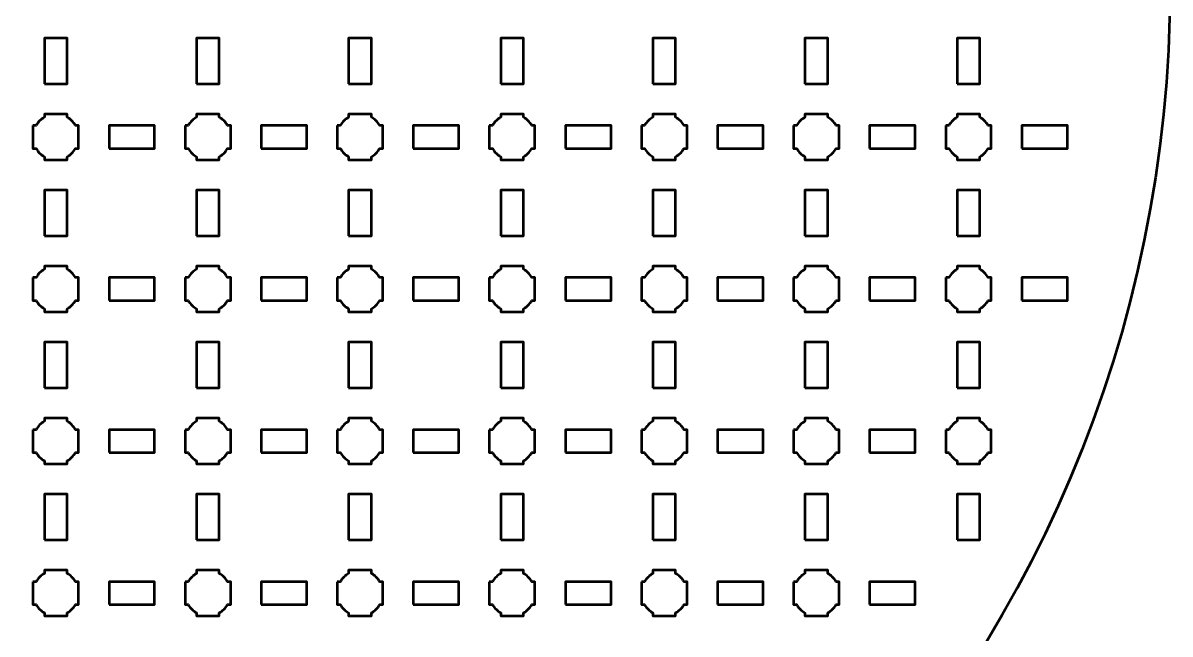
# Model space of a CAD drawing. Header units: centimetres. Extents: x -27.1 to 6.1, y -31.5 to 1.8.
# Drawn here: x -8.93 to 6.15, y -23.39 to -15.35 of the extents above; entities that cross this region are included whole.
import ezdxf

# ---------------------------------------------------------------- set-up
doc = ezdxf.new("R2010")
doc.units = ezdxf.units.CM
doc.header["$MEASUREMENT"] = 0
doc.layers.add('Layer 1', color=7, linetype='Continuous')

msp = doc.modelspace()

# ---------------------------------------------------------------- linework, layer by layer
at = {"layer": 'Layer 1', "lineweight": 53}
for points in [[(-8.65, -16.15), (-8.35, -16.15), (-8.35, -15.55), (-8.65, -15.55), (-8.65, -16.15)], [(-6.65, -16.15), (-6.35, -16.15), (-6.35, -15.55), (-6.65, -15.55), (-6.65, -16.15)], [(-4.65, -16.15), (-4.35, -16.15), (-4.35, -15.55), (-4.65, -15.55), (-4.65, -16.15)], [(-2.65, -16.15), (-2.35, -16.15), (-2.35, -15.55), (-2.65, -15.55), (-2.65, -16.15)], [(-0.65, -16.15), (-0.35, -16.15), (-0.35, -15.55), (-0.65, -15.55), (-0.65, -16.15)], [(1.35, -16.15), (1.65, -16.15), (1.65, -15.55), (1.35, -15.55), (1.35, -16.15)], [(3.35, -16.15), (3.65, -16.15), (3.65, -15.55), (3.35, -15.55), (3.35, -16.15)], [(-7.8, -17), (-7.2, -17), (-7.2, -16.7), (-7.8, -16.7), (-7.8, -17)], [(-5.8, -17), (-5.2, -17), (-5.2, -16.7), (-5.8, -16.7), (-5.8, -17)], [(-3.8, -17), (-3.2, -17), (-3.2, -16.7), (-3.8, -16.7), (-3.8, -17)], [(-1.8, -17), (-1.2, -17), (-1.2, -16.7), (-1.8, -16.7), (-1.8, -17)], [(0.2, -17), (0.8, -17), (0.8, -16.7), (0.2, -16.7), (0.2, -17)], [(2.2, -17), (2.8, -17), (2.8, -16.7), (2.2, -16.7), (2.2, -17)], [(4.2, -17), (4.8, -17), (4.8, -16.7), (4.2, -16.7), (4.2, -17)], [(-8.65, -18.15), (-8.35, -18.15), (-8.35, -17.55), (-8.65, -17.55), (-8.65, -18.15)], [(-6.65, -18.15), (-6.35, -18.15), (-6.35, -17.55), (-6.65, -17.55), (-6.65, -18.15)], [(-4.65, -18.15), (-4.35, -18.15), (-4.35, -17.55), (-4.65, -17.55), (-4.65, -18.15)], [(-2.65, -18.15), (-2.35, -18.15), (-2.35, -17.55), (-2.65, -17.55), (-2.65, -18.15)], [(-0.65, -18.15), (-0.35, -18.15), (-0.35, -17.55), (-0.65, -17.55), (-0.65, -18.15)], [(1.35, -18.15), (1.65, -18.15), (1.65, -17.55), (1.35, -17.55), (1.35, -18.15)], [(3.35, -18.15), (3.65, -18.15), (3.65, -17.55), (3.35, -17.55), (3.35, -18.15)], [(-7.8, -19), (-7.2, -19), (-7.2, -18.7), (-7.8, -18.7), (-7.8, -19)], [(-5.8, -19), (-5.2, -19), (-5.2, -18.7), (-5.8, -18.7), (-5.8, -19)], [(-3.8, -19), (-3.2, -19), (-3.2, -18.7), (-3.8, -18.7), (-3.8, -19)], [(-1.8, -19), (-1.2, -19), (-1.2, -18.7), (-1.8, -18.7), (-1.8, -19)], [(0.2, -19), (0.8, -19), (0.8, -18.7), (0.2, -18.7), (0.2, -19)], [(2.2, -19), (2.8, -19), (2.8, -18.7), (2.2, -18.7), (2.2, -19)], [(4.2, -19), (4.8, -19), (4.8, -18.7), (4.2, -18.7), (4.2, -19)], [(-8.65, -20.15), (-8.35, -20.15), (-8.35, -19.55), (-8.65, -19.55), (-8.65, -20.15)], [(-6.65, -20.15), (-6.35, -20.15), (-6.35, -19.55), (-6.65, -19.55), (-6.65, -20.15)], [(-4.65, -20.15), (-4.35, -20.15), (-4.35, -19.55), (-4.65, -19.55), (-4.65, -20.15)], [(-2.65, -20.15), (-2.35, -20.15), (-2.35, -19.55), (-2.65, -19.55), (-2.65, -20.15)], [(-0.65, -20.15), (-0.35, -20.15), (-0.35, -19.55), (-0.65, -19.55), (-0.65, -20.15)], [(1.35, -20.15), (1.65, -20.15), (1.65, -19.55), (1.35, -19.55), (1.35, -20.15)], [(3.35, -20.15), (3.65, -20.15), (3.65, -19.55), (3.35, -19.55), (3.35, -20.15)], [(-7.8, -21), (-7.2, -21), (-7.2, -20.7), (-7.8, -20.7), (-7.8, -21)], [(-5.8, -21), (-5.2, -21), (-5.2, -20.7), (-5.8, -20.7), (-5.8, -21)], [(-3.8, -21), (-3.2, -21), (-3.2, -20.7), (-3.8, -20.7), (-3.8, -21)], [(-1.8, -21), (-1.2, -21), (-1.2, -20.7), (-1.8, -20.7), (-1.8, -21)], [(0.2, -21), (0.8, -21), (0.8, -20.7), (0.2, -20.7), (0.2, -21)], [(2.2, -21), (2.8, -21), (2.8, -20.7), (2.2, -20.7), (2.2, -21)], [(-8.65, -22.15), (-8.35, -22.15), (-8.35, -21.55), (-8.65, -21.55), (-8.65, -22.15)], [(-6.65, -22.15), (-6.35, -22.15), (-6.35, -21.55), (-6.65, -21.55), (-6.65, -22.15)], [(-4.65, -22.15), (-4.35, -22.15), (-4.35, -21.55), (-4.65, -21.55), (-4.65, -22.15)], [(-2.65, -22.15), (-2.35, -22.15), (-2.35, -21.55), (-2.65, -21.55), (-2.65, -22.15)], [(-0.65, -22.15), (-0.35, -22.15), (-0.35, -21.55), (-0.65, -21.55), (-0.65, -22.15)], [(1.35, -22.15), (1.65, -22.15), (1.65, -21.55), (1.35, -21.55), (1.35, -22.15)], [(3.35, -22.15), (3.65, -22.15), (3.65, -21.55), (3.35, -21.55), (3.35, -22.15)], [(-7.8, -23), (-7.2, -23), (-7.2, -22.7), (-7.8, -22.7), (-7.8, -23)], [(-5.8, -23), (-5.2, -23), (-5.2, -22.7), (-5.8, -22.7), (-5.8, -23)], [(-3.8, -23), (-3.2, -23), (-3.2, -22.7), (-3.8, -22.7), (-3.8, -23)], [(-1.8, -23), (-1.2, -23), (-1.2, -22.7), (-1.8, -22.7), (-1.8, -23)], [(0.2, -23), (0.8, -23), (0.8, -22.7), (0.2, -22.7), (0.2, -23)], [(2.2, -23), (2.8, -23), (2.8, -22.7), (2.2, -22.7), (2.2, -23)]]:
    msp.add_lwpolyline(points, close=True, dxfattribs=at)
at = {"layer": 'Layer 1', "color": 250, "lineweight": 53}
msp.add_ellipse((-10.5, -14.85), major_axis=(0, 16.65), ratio=1, dxfattribs=at)
at = {"layer": 'Layer 1', "lineweight": 53}
for points in [[(-8.8, -16.7), (-8.8, -16.7), (-8.75985, -16.7), (-8.75985, -16.7), (-8.75985, -16.7), (-8.7335, -16.65447), (-8.69553, -16.6165), (-8.65, -16.59015), (-8.65, -16.59015), (-8.65, -16.59015), (-8.65, -16.55), (-8.65, -16.55), (-8.65, -16.55), (-8.65, -16.55), (-8.5, -16.55), (-8.5, -16.55), (-8.5, -16.55), (-8.5, -16.55), (-8.35, -16.55), (-8.35, -16.55), (-8.35, -16.55), (-8.35, -16.55), (-8.35, -16.59015), (-8.35, -16.59015), (-8.35, -16.59015), (-8.30447, -16.6165), (-8.2665, -16.65447), (-8.24015, -16.7), (-8.24015, -16.7), (-8.24015, -16.7), (-8.2, -16.7), (-8.2, -16.7), (-8.2, -16.7), (-8.2, -16.7), (-8.2, -16.85), (-8.2, -16.85), (-8.2, -16.85), (-8.2, -16.85), (-8.2, -17), (-8.2, -17), (-8.2, -17), (-8.2, -17), (-8.24015, -17), (-8.24015, -17), (-8.24015, -17), (-8.2665, -17.04553), (-8.30447, -17.0835), (-8.35, -17.10985), (-8.35, -17.10985), (-8.35, -17.10985), (-8.35, -17.15), (-8.35, -17.15), (-8.35, -17.15), (-8.35, -17.15), (-8.5, -17.15), (-8.5, -17.15), (-8.5, -17.15), (-8.5, -17.15), (-8.65, -17.15), (-8.65, -17.15), (-8.65, -17.15), (-8.65, -17.15), (-8.65, -17.10985), (-8.65, -17.10985), (-8.65, -17.10985), (-8.69553, -17.0835), (-8.7335, -17.04553), (-8.75985, -17), (-8.75985, -17), (-8.75985, -17), (-8.8, -17), (-8.8, -17), (-8.8, -17), (-8.8, -17), (-8.8, -16.85), (-8.8, -16.85), (-8.8, -16.85), (-8.8, -16.85), (-8.8, -16.7), (-8.8, -16.7)], [(-6.8, -16.7), (-6.8, -16.7), (-6.75985, -16.7), (-6.75985, -16.7), (-6.75985, -16.7), (-6.7335, -16.65447), (-6.69553, -16.6165), (-6.65, -16.59015), (-6.65, -16.59015), (-6.65, -16.59015), (-6.65, -16.55), (-6.65, -16.55), (-6.65, -16.55), (-6.65, -16.55), (-6.5, -16.55), (-6.5, -16.55), (-6.5, -16.55), (-6.5, -16.55), (-6.35, -16.55), (-6.35, -16.55), (-6.35, -16.55), (-6.35, -16.55), (-6.35, -16.59015), (-6.35, -16.59015), (-6.35, -16.59015), (-6.30447, -16.6165), (-6.2665, -16.65447), (-6.24015, -16.7), (-6.24015, -16.7), (-6.24015, -16.7), (-6.2, -16.7), (-6.2, -16.7), (-6.2, -16.7), (-6.2, -16.7), (-6.2, -16.85), (-6.2, -16.85), (-6.2, -16.85), (-6.2, -16.85), (-6.2, -17), (-6.2, -17), (-6.2, -17), (-6.2, -17), (-6.24015, -17), (-6.24015, -17), (-6.24015, -17), (-6.2665, -17.04553), (-6.30447, -17.0835), (-6.35, -17.10985), (-6.35, -17.10985), (-6.35, -17.10985), (-6.35, -17.15), (-6.35, -17.15), (-6.35, -17.15), (-6.35, -17.15), (-6.5, -17.15), (-6.5, -17.15), (-6.5, -17.15), (-6.5, -17.15), (-6.65, -17.15), (-6.65, -17.15), (-6.65, -17.15), (-6.65, -17.15), (-6.65, -17.10985), (-6.65, -17.10985), (-6.65, -17.10985), (-6.69553, -17.0835), (-6.7335, -17.04553), (-6.75985, -17), (-6.75985, -17), (-6.75985, -17), (-6.8, -17), (-6.8, -17), (-6.8, -17), (-6.8, -17), (-6.8, -16.85), (-6.8, -16.85), (-6.8, -16.85), (-6.8, -16.85), (-6.8, -16.7), (-6.8, -16.7)], [(-4.8, -16.7), (-4.8, -16.7), (-4.75985, -16.7), (-4.75985, -16.7), (-4.75985, -16.7), (-4.7335, -16.65447), (-4.69553, -16.6165), (-4.65, -16.59015), (-4.65, -16.59015), (-4.65, -16.59015), (-4.65, -16.55), (-4.65, -16.55), (-4.65, -16.55), (-4.65, -16.55), (-4.5, -16.55), (-4.5, -16.55), (-4.5, -16.55), (-4.5, -16.55), (-4.35, -16.55), (-4.35, -16.55), (-4.35, -16.55), (-4.35, -16.55), (-4.35, -16.59015), (-4.35, -16.59015), (-4.35, -16.59015), (-4.30447, -16.6165), (-4.2665, -16.65447), (-4.24015, -16.7), (-4.24015, -16.7), (-4.24015, -16.7), (-4.2, -16.7), (-4.2, -16.7), (-4.2, -16.7), (-4.2, -16.7), (-4.2, -16.85), (-4.2, -16.85), (-4.2, -16.85), (-4.2, -16.85), (-4.2, -17), (-4.2, -17), (-4.2, -17), (-4.2, -17), (-4.24015, -17), (-4.24015, -17), (-4.24015, -17), (-4.2665, -17.04553), (-4.30447, -17.0835), (-4.35, -17.10985), (-4.35, -17.10985), (-4.35, -17.10985), (-4.35, -17.15), (-4.35, -17.15), (-4.35, -17.15), (-4.35, -17.15), (-4.5, -17.15), (-4.5, -17.15), (-4.5, -17.15), (-4.5, -17.15), (-4.65, -17.15), (-4.65, -17.15), (-4.65, -17.15), (-4.65, -17.15), (-4.65, -17.10985), (-4.65, -17.10985), (-4.65, -17.10985), (-4.69553, -17.0835), (-4.7335, -17.04553), (-4.75985, -17), (-4.75985, -17), (-4.75985, -17), (-4.8, -17), (-4.8, -17), (-4.8, -17), (-4.8, -17), (-4.8, -16.85), (-4.8, -16.85), (-4.8, -16.85), (-4.8, -16.85), (-4.8, -16.7), (-4.8, -16.7)], [(-2.8, -16.7), (-2.8, -16.7), (-2.75985, -16.7), (-2.75985, -16.7), (-2.75985, -16.7), (-2.7335, -16.65447), (-2.69553, -16.6165), (-2.65, -16.59015), (-2.65, -16.59015), (-2.65, -16.59015), (-2.65, -16.55), (-2.65, -16.55), (-2.65, -16.55), (-2.65, -16.55), (-2.5, -16.55), (-2.5, -16.55), (-2.5, -16.55), (-2.5, -16.55), (-2.35, -16.55), (-2.35, -16.55), (-2.35, -16.55), (-2.35, -16.55), (-2.35, -16.59015), (-2.35, -16.59015), (-2.35, -16.59015), (-2.30447, -16.6165), (-2.2665, -16.65447), (-2.24015, -16.7), (-2.24015, -16.7), (-2.24015, -16.7), (-2.2, -16.7), (-2.2, -16.7), (-2.2, -16.7), (-2.2, -16.7), (-2.2, -16.85), (-2.2, -16.85), (-2.2, -16.85), (-2.2, -16.85), (-2.2, -17), (-2.2, -17), (-2.2, -17), (-2.2, -17), (-2.24015, -17), (-2.24015, -17), (-2.24015, -17), (-2.2665, -17.04553), (-2.30447, -17.0835), (-2.35, -17.10985), (-2.35, -17.10985), (-2.35, -17.10985), (-2.35, -17.15), (-2.35, -17.15), (-2.35, -17.15), (-2.35, -17.15), (-2.5, -17.15), (-2.5, -17.15), (-2.5, -17.15), (-2.5, -17.15), (-2.65, -17.15), (-2.65, -17.15), (-2.65, -17.15), (-2.65, -17.15), (-2.65, -17.10985), (-2.65, -17.10985), (-2.65, -17.10985), (-2.69553, -17.0835), (-2.7335, -17.04553), (-2.75985, -17), (-2.75985, -17), (-2.75985, -17), (-2.8, -17), (-2.8, -17), (-2.8, -17), (-2.8, -17), (-2.8, -16.85), (-2.8, -16.85), (-2.8, -16.85), (-2.8, -16.85), (-2.8, -16.7), (-2.8, -16.7)], [(-0.8, -16.7), (-0.8, -16.7), (-0.75985, -16.7), (-0.75985, -16.7), (-0.75985, -16.7), (-0.7335, -16.65447), (-0.69553, -16.6165), (-0.65, -16.59015), (-0.65, -16.59015), (-0.65, -16.59015), (-0.65, -16.55), (-0.65, -16.55), (-0.65, -16.55), (-0.65, -16.55), (-0.5, -16.55), (-0.5, -16.55), (-0.5, -16.55), (-0.5, -16.55), (-0.35, -16.55), (-0.35, -16.55), (-0.35, -16.55), (-0.35, -16.55), (-0.35, -16.59015), (-0.35, -16.59015), (-0.35, -16.59015), (-0.30447, -16.6165), (-0.2665, -16.65447), (-0.24015, -16.7), (-0.24015, -16.7), (-0.24015, -16.7), (-0.2, -16.7), (-0.2, -16.7), (-0.2, -16.7), (-0.2, -16.7), (-0.2, -16.85), (-0.2, -16.85), (-0.2, -16.85), (-0.2, -16.85), (-0.2, -17), (-0.2, -17), (-0.2, -17), (-0.2, -17), (-0.24015, -17), (-0.24015, -17), (-0.24015, -17), (-0.2665, -17.04553), (-0.30447, -17.0835), (-0.35, -17.10985), (-0.35, -17.10985), (-0.35, -17.10985), (-0.35, -17.15), (-0.35, -17.15), (-0.35, -17.15), (-0.35, -17.15), (-0.5, -17.15), (-0.5, -17.15), (-0.5, -17.15), (-0.5, -17.15), (-0.65, -17.15), (-0.65, -17.15), (-0.65, -17.15), (-0.65, -17.15), (-0.65, -17.10985), (-0.65, -17.10985), (-0.65, -17.10985), (-0.69553, -17.0835), (-0.7335, -17.04553), (-0.75985, -17), (-0.75985, -17), (-0.75985, -17), (-0.8, -17), (-0.8, -17), (-0.8, -17), (-0.8, -17), (-0.8, -16.85), (-0.8, -16.85), (-0.8, -16.85), (-0.8, -16.85), (-0.8, -16.7), (-0.8, -16.7)], [(1.2, -16.7), (1.2, -16.7), (1.24015, -16.7), (1.24015, -16.7), (1.24015, -16.7), (1.2665, -16.65447), (1.30447, -16.6165), (1.35, -16.59015), (1.35, -16.59015), (1.35, -16.59015), (1.35, -16.55), (1.35, -16.55), (1.35, -16.55), (1.35, -16.55), (1.5, -16.55), (1.5, -16.55), (1.5, -16.55), (1.5, -16.55), (1.65, -16.55), (1.65, -16.55), (1.65, -16.55), (1.65, -16.55), (1.65, -16.59015), (1.65, -16.59015), (1.65, -16.59015), (1.69553, -16.6165), (1.7335, -16.65447), (1.75985, -16.7), (1.75985, -16.7), (1.75985, -16.7), (1.8, -16.7), (1.8, -16.7), (1.8, -16.7), (1.8, -16.7), (1.8, -16.85), (1.8, -16.85), (1.8, -16.85), (1.8, -16.85), (1.8, -17), (1.8, -17), (1.8, -17), (1.8, -17), (1.75985, -17), (1.75985, -17), (1.75985, -17), (1.7335, -17.04553), (1.69553, -17.0835), (1.65, -17.10985), (1.65, -17.10985), (1.65, -17.10985), (1.65, -17.15), (1.65, -17.15), (1.65, -17.15), (1.65, -17.15), (1.5, -17.15), (1.5, -17.15), (1.5, -17.15), (1.5, -17.15), (1.35, -17.15), (1.35, -17.15), (1.35, -17.15), (1.35, -17.15), (1.35, -17.10985), (1.35, -17.10985), (1.35, -17.10985), (1.30447, -17.0835), (1.2665, -17.04553), (1.24015, -17), (1.24015, -17), (1.24015, -17), (1.2, -17), (1.2, -17), (1.2, -17), (1.2, -17), (1.2, -16.85), (1.2, -16.85), (1.2, -16.85), (1.2, -16.85), (1.2, -16.7), (1.2, -16.7)], [(3.2, -16.7), (3.2, -16.7), (3.24015, -16.7), (3.24015, -16.7), (3.24015, -16.7), (3.2665, -16.65447), (3.30447, -16.6165), (3.35, -16.59015), (3.35, -16.59015), (3.35, -16.59015), (3.35, -16.55), (3.35, -16.55), (3.35, -16.55), (3.35, -16.55), (3.5, -16.55), (3.5, -16.55), (3.5, -16.55), (3.5, -16.55), (3.65, -16.55), (3.65, -16.55), (3.65, -16.55), (3.65, -16.55), (3.65, -16.59015), (3.65, -16.59015), (3.65, -16.59015), (3.69553, -16.6165), (3.7335, -16.65447), (3.75985, -16.7), (3.75985, -16.7), (3.75985, -16.7), (3.8, -16.7), (3.8, -16.7), (3.8, -16.7), (3.8, -16.7), (3.8, -16.85), (3.8, -16.85), (3.8, -16.85), (3.8, -16.85), (3.8, -17), (3.8, -17), (3.8, -17), (3.8, -17), (3.75985, -17), (3.75985, -17), (3.75985, -17), (3.7335, -17.04553), (3.69553, -17.0835), (3.65, -17.10985), (3.65, -17.10985), (3.65, -17.10985), (3.65, -17.15), (3.65, -17.15), (3.65, -17.15), (3.65, -17.15), (3.5, -17.15), (3.5, -17.15), (3.5, -17.15), (3.5, -17.15), (3.35, -17.15), (3.35, -17.15), (3.35, -17.15), (3.35, -17.15), (3.35, -17.10985), (3.35, -17.10985), (3.35, -17.10985), (3.30447, -17.0835), (3.2665, -17.04553), (3.24015, -17), (3.24015, -17), (3.24015, -17), (3.2, -17), (3.2, -17), (3.2, -17), (3.2, -17), (3.2, -16.85), (3.2, -16.85), (3.2, -16.85), (3.2, -16.85), (3.2, -16.7), (3.2, -16.7)], [(-8.8, -18.7), (-8.8, -18.7), (-8.75985, -18.7), (-8.75985, -18.7), (-8.75985, -18.7), (-8.7335, -18.65447), (-8.69553, -18.6165), (-8.65, -18.59015), (-8.65, -18.59015), (-8.65, -18.59015), (-8.65, -18.55), (-8.65, -18.55), (-8.65, -18.55), (-8.65, -18.55), (-8.5, -18.55), (-8.5, -18.55), (-8.5, -18.55), (-8.5, -18.55), (-8.35, -18.55), (-8.35, -18.55), (-8.35, -18.55), (-8.35, -18.55), (-8.35, -18.59015), (-8.35, -18.59015), (-8.35, -18.59015), (-8.30447, -18.6165), (-8.2665, -18.65447), (-8.24015, -18.7), (-8.24015, -18.7), (-8.24015, -18.7), (-8.2, -18.7), (-8.2, -18.7), (-8.2, -18.7), (-8.2, -18.7), (-8.2, -18.85), (-8.2, -18.85), (-8.2, -18.85), (-8.2, -18.85), (-8.2, -19), (-8.2, -19), (-8.2, -19), (-8.2, -19), (-8.24015, -19), (-8.24015, -19), (-8.24015, -19), (-8.2665, -19.04553), (-8.30447, -19.0835), (-8.35, -19.10985), (-8.35, -19.10985), (-8.35, -19.10985), (-8.35, -19.15), (-8.35, -19.15), (-8.35, -19.15), (-8.35, -19.15), (-8.5, -19.15), (-8.5, -19.15), (-8.5, -19.15), (-8.5, -19.15), (-8.65, -19.15), (-8.65, -19.15), (-8.65, -19.15), (-8.65, -19.15), (-8.65, -19.10985), (-8.65, -19.10985), (-8.65, -19.10985), (-8.69553, -19.0835), (-8.7335, -19.04553), (-8.75985, -19), (-8.75985, -19), (-8.75985, -19), (-8.8, -19), (-8.8, -19), (-8.8, -19), (-8.8, -19), (-8.8, -18.85), (-8.8, -18.85), (-8.8, -18.85), (-8.8, -18.85), (-8.8, -18.7), (-8.8, -18.7)], [(-6.8, -18.7), (-6.8, -18.7), (-6.75985, -18.7), (-6.75985, -18.7), (-6.75985, -18.7), (-6.7335, -18.65447), (-6.69553, -18.6165), (-6.65, -18.59015), (-6.65, -18.59015), (-6.65, -18.59015), (-6.65, -18.55), (-6.65, -18.55), (-6.65, -18.55), (-6.65, -18.55), (-6.5, -18.55), (-6.5, -18.55), (-6.5, -18.55), (-6.5, -18.55), (-6.35, -18.55), (-6.35, -18.55), (-6.35, -18.55), (-6.35, -18.55), (-6.35, -18.59015), (-6.35, -18.59015), (-6.35, -18.59015), (-6.30447, -18.6165), (-6.2665, -18.65447), (-6.24015, -18.7), (-6.24015, -18.7), (-6.24015, -18.7), (-6.2, -18.7), (-6.2, -18.7), (-6.2, -18.7), (-6.2, -18.7), (-6.2, -18.85), (-6.2, -18.85), (-6.2, -18.85), (-6.2, -18.85), (-6.2, -19), (-6.2, -19), (-6.2, -19), (-6.2, -19), (-6.24015, -19), (-6.24015, -19), (-6.24015, -19), (-6.2665, -19.04553), (-6.30447, -19.0835), (-6.35, -19.10985), (-6.35, -19.10985), (-6.35, -19.10985), (-6.35, -19.15), (-6.35, -19.15), (-6.35, -19.15), (-6.35, -19.15), (-6.5, -19.15), (-6.5, -19.15), (-6.5, -19.15), (-6.5, -19.15), (-6.65, -19.15), (-6.65, -19.15), (-6.65, -19.15), (-6.65, -19.15), (-6.65, -19.10985), (-6.65, -19.10985), (-6.65, -19.10985), (-6.69553, -19.0835), (-6.7335, -19.04553), (-6.75985, -19), (-6.75985, -19), (-6.75985, -19), (-6.8, -19), (-6.8, -19), (-6.8, -19), (-6.8, -19), (-6.8, -18.85), (-6.8, -18.85), (-6.8, -18.85), (-6.8, -18.85), (-6.8, -18.7), (-6.8, -18.7)], [(-4.8, -18.7), (-4.8, -18.7), (-4.75985, -18.7), (-4.75985, -18.7), (-4.75985, -18.7), (-4.7335, -18.65447), (-4.69553, -18.6165), (-4.65, -18.59015), (-4.65, -18.59015), (-4.65, -18.59015), (-4.65, -18.55), (-4.65, -18.55), (-4.65, -18.55), (-4.65, -18.55), (-4.5, -18.55), (-4.5, -18.55), (-4.5, -18.55), (-4.5, -18.55), (-4.35, -18.55), (-4.35, -18.55), (-4.35, -18.55), (-4.35, -18.55), (-4.35, -18.59015), (-4.35, -18.59015), (-4.35, -18.59015), (-4.30447, -18.6165), (-4.2665, -18.65447), (-4.24015, -18.7), (-4.24015, -18.7), (-4.24015, -18.7), (-4.2, -18.7), (-4.2, -18.7), (-4.2, -18.7), (-4.2, -18.7), (-4.2, -18.85), (-4.2, -18.85), (-4.2, -18.85), (-4.2, -18.85), (-4.2, -19), (-4.2, -19), (-4.2, -19), (-4.2, -19), (-4.24015, -19), (-4.24015, -19), (-4.24015, -19), (-4.2665, -19.04553), (-4.30447, -19.0835), (-4.35, -19.10985), (-4.35, -19.10985), (-4.35, -19.10985), (-4.35, -19.15), (-4.35, -19.15), (-4.35, -19.15), (-4.35, -19.15), (-4.5, -19.15), (-4.5, -19.15), (-4.5, -19.15), (-4.5, -19.15), (-4.65, -19.15), (-4.65, -19.15), (-4.65, -19.15), (-4.65, -19.15), (-4.65, -19.10985), (-4.65, -19.10985), (-4.65, -19.10985), (-4.69553, -19.0835), (-4.7335, -19.04553), (-4.75985, -19), (-4.75985, -19), (-4.75985, -19), (-4.8, -19), (-4.8, -19), (-4.8, -19), (-4.8, -19), (-4.8, -18.85), (-4.8, -18.85), (-4.8, -18.85), (-4.8, -18.85), (-4.8, -18.7), (-4.8, -18.7)], [(-2.8, -18.7), (-2.8, -18.7), (-2.75985, -18.7), (-2.75985, -18.7), (-2.75985, -18.7), (-2.7335, -18.65447), (-2.69553, -18.6165), (-2.65, -18.59015), (-2.65, -18.59015), (-2.65, -18.59015), (-2.65, -18.55), (-2.65, -18.55), (-2.65, -18.55), (-2.65, -18.55), (-2.5, -18.55), (-2.5, -18.55), (-2.5, -18.55), (-2.5, -18.55), (-2.35, -18.55), (-2.35, -18.55), (-2.35, -18.55), (-2.35, -18.55), (-2.35, -18.59015), (-2.35, -18.59015), (-2.35, -18.59015), (-2.30447, -18.6165), (-2.2665, -18.65447), (-2.24015, -18.7), (-2.24015, -18.7), (-2.24015, -18.7), (-2.2, -18.7), (-2.2, -18.7), (-2.2, -18.7), (-2.2, -18.7), (-2.2, -18.85), (-2.2, -18.85), (-2.2, -18.85), (-2.2, -18.85), (-2.2, -19), (-2.2, -19), (-2.2, -19), (-2.2, -19), (-2.24015, -19), (-2.24015, -19), (-2.24015, -19), (-2.2665, -19.04553), (-2.30447, -19.0835), (-2.35, -19.10985), (-2.35, -19.10985), (-2.35, -19.10985), (-2.35, -19.15), (-2.35, -19.15), (-2.35, -19.15), (-2.35, -19.15), (-2.5, -19.15), (-2.5, -19.15), (-2.5, -19.15), (-2.5, -19.15), (-2.65, -19.15), (-2.65, -19.15), (-2.65, -19.15), (-2.65, -19.15), (-2.65, -19.10985), (-2.65, -19.10985), (-2.65, -19.10985), (-2.69553, -19.0835), (-2.7335, -19.04553), (-2.75985, -19), (-2.75985, -19), (-2.75985, -19), (-2.8, -19), (-2.8, -19), (-2.8, -19), (-2.8, -19), (-2.8, -18.85), (-2.8, -18.85), (-2.8, -18.85), (-2.8, -18.85), (-2.8, -18.7), (-2.8, -18.7)], [(-0.8, -18.7), (-0.8, -18.7), (-0.75985, -18.7), (-0.75985, -18.7), (-0.75985, -18.7), (-0.7335, -18.65447), (-0.69553, -18.6165), (-0.65, -18.59015), (-0.65, -18.59015), (-0.65, -18.59015), (-0.65, -18.55), (-0.65, -18.55), (-0.65, -18.55), (-0.65, -18.55), (-0.5, -18.55), (-0.5, -18.55), (-0.5, -18.55), (-0.5, -18.55), (-0.35, -18.55), (-0.35, -18.55), (-0.35, -18.55), (-0.35, -18.55), (-0.35, -18.59015), (-0.35, -18.59015), (-0.35, -18.59015), (-0.30447, -18.6165), (-0.2665, -18.65447), (-0.24015, -18.7), (-0.24015, -18.7), (-0.24015, -18.7), (-0.2, -18.7), (-0.2, -18.7), (-0.2, -18.7), (-0.2, -18.7), (-0.2, -18.85), (-0.2, -18.85), (-0.2, -18.85), (-0.2, -18.85), (-0.2, -19), (-0.2, -19), (-0.2, -19), (-0.2, -19), (-0.24015, -19), (-0.24015, -19), (-0.24015, -19), (-0.2665, -19.04553), (-0.30447, -19.0835), (-0.35, -19.10985), (-0.35, -19.10985), (-0.35, -19.10985), (-0.35, -19.15), (-0.35, -19.15), (-0.35, -19.15), (-0.35, -19.15), (-0.5, -19.15), (-0.5, -19.15), (-0.5, -19.15), (-0.5, -19.15), (-0.65, -19.15), (-0.65, -19.15), (-0.65, -19.15), (-0.65, -19.15), (-0.65, -19.10985), (-0.65, -19.10985), (-0.65, -19.10985), (-0.69553, -19.0835), (-0.7335, -19.04553), (-0.75985, -19), (-0.75985, -19), (-0.75985, -19), (-0.8, -19), (-0.8, -19), (-0.8, -19), (-0.8, -19), (-0.8, -18.85), (-0.8, -18.85), (-0.8, -18.85), (-0.8, -18.85), (-0.8, -18.7), (-0.8, -18.7)], [(1.2, -18.7), (1.2, -18.7), (1.24015, -18.7), (1.24015, -18.7), (1.24015, -18.7), (1.2665, -18.65447), (1.30447, -18.6165), (1.35, -18.59015), (1.35, -18.59015), (1.35, -18.59015), (1.35, -18.55), (1.35, -18.55), (1.35, -18.55), (1.35, -18.55), (1.5, -18.55), (1.5, -18.55), (1.5, -18.55), (1.5, -18.55), (1.65, -18.55), (1.65, -18.55), (1.65, -18.55), (1.65, -18.55), (1.65, -18.59015), (1.65, -18.59015), (1.65, -18.59015), (1.69553, -18.6165), (1.7335, -18.65447), (1.75985, -18.7), (1.75985, -18.7), (1.75985, -18.7), (1.8, -18.7), (1.8, -18.7), (1.8, -18.7), (1.8, -18.7), (1.8, -18.85), (1.8, -18.85), (1.8, -18.85), (1.8, -18.85), (1.8, -19), (1.8, -19), (1.8, -19), (1.8, -19), (1.75985, -19), (1.75985, -19), (1.75985, -19), (1.7335, -19.04553), (1.69553, -19.0835), (1.65, -19.10985), (1.65, -19.10985), (1.65, -19.10985), (1.65, -19.15), (1.65, -19.15), (1.65, -19.15), (1.65, -19.15), (1.5, -19.15), (1.5, -19.15), (1.5, -19.15), (1.5, -19.15), (1.35, -19.15), (1.35, -19.15), (1.35, -19.15), (1.35, -19.15), (1.35, -19.10985), (1.35, -19.10985), (1.35, -19.10985), (1.30447, -19.0835), (1.2665, -19.04553), (1.24015, -19), (1.24015, -19), (1.24015, -19), (1.2, -19), (1.2, -19), (1.2, -19), (1.2, -19), (1.2, -18.85), (1.2, -18.85), (1.2, -18.85), (1.2, -18.85), (1.2, -18.7), (1.2, -18.7)], [(3.2, -18.7), (3.2, -18.7), (3.24015, -18.7), (3.24015, -18.7), (3.24015, -18.7), (3.2665, -18.65447), (3.30447, -18.6165), (3.35, -18.59015), (3.35, -18.59015), (3.35, -18.59015), (3.35, -18.55), (3.35, -18.55), (3.35, -18.55), (3.35, -18.55), (3.5, -18.55), (3.5, -18.55), (3.5, -18.55), (3.5, -18.55), (3.65, -18.55), (3.65, -18.55), (3.65, -18.55), (3.65, -18.55), (3.65, -18.59015), (3.65, -18.59015), (3.65, -18.59015), (3.69553, -18.6165), (3.7335, -18.65447), (3.75985, -18.7), (3.75985, -18.7), (3.75985, -18.7), (3.8, -18.7), (3.8, -18.7), (3.8, -18.7), (3.8, -18.7), (3.8, -18.85), (3.8, -18.85), (3.8, -18.85), (3.8, -18.85), (3.8, -19), (3.8, -19), (3.8, -19), (3.8, -19), (3.75985, -19), (3.75985, -19), (3.75985, -19), (3.7335, -19.04553), (3.69553, -19.0835), (3.65, -19.10985), (3.65, -19.10985), (3.65, -19.10985), (3.65, -19.15), (3.65, -19.15), (3.65, -19.15), (3.65, -19.15), (3.5, -19.15), (3.5, -19.15), (3.5, -19.15), (3.5, -19.15), (3.35, -19.15), (3.35, -19.15), (3.35, -19.15), (3.35, -19.15), (3.35, -19.10985), (3.35, -19.10985), (3.35, -19.10985), (3.30447, -19.0835), (3.2665, -19.04553), (3.24015, -19), (3.24015, -19), (3.24015, -19), (3.2, -19), (3.2, -19), (3.2, -19), (3.2, -19), (3.2, -18.85), (3.2, -18.85), (3.2, -18.85), (3.2, -18.85), (3.2, -18.7), (3.2, -18.7)], [(-8.8, -20.7), (-8.8, -20.7), (-8.75985, -20.7), (-8.75985, -20.7), (-8.75985, -20.7), (-8.7335, -20.65447), (-8.69553, -20.6165), (-8.65, -20.59015), (-8.65, -20.59015), (-8.65, -20.59015), (-8.65, -20.55), (-8.65, -20.55), (-8.65, -20.55), (-8.65, -20.55), (-8.5, -20.55), (-8.5, -20.55), (-8.5, -20.55), (-8.5, -20.55), (-8.35, -20.55), (-8.35, -20.55), (-8.35, -20.55), (-8.35, -20.55), (-8.35, -20.59015), (-8.35, -20.59015), (-8.35, -20.59015), (-8.30447, -20.6165), (-8.2665, -20.65447), (-8.24015, -20.7), (-8.24015, -20.7), (-8.24015, -20.7), (-8.2, -20.7), (-8.2, -20.7), (-8.2, -20.7), (-8.2, -20.7), (-8.2, -20.85), (-8.2, -20.85), (-8.2, -20.85), (-8.2, -20.85), (-8.2, -21), (-8.2, -21), (-8.2, -21), (-8.2, -21), (-8.24015, -21), (-8.24015, -21), (-8.24015, -21), (-8.2665, -21.04553), (-8.30447, -21.0835), (-8.35, -21.10985), (-8.35, -21.10985), (-8.35, -21.10985), (-8.35, -21.15), (-8.35, -21.15), (-8.35, -21.15), (-8.35, -21.15), (-8.5, -21.15), (-8.5, -21.15), (-8.5, -21.15), (-8.5, -21.15), (-8.65, -21.15), (-8.65, -21.15), (-8.65, -21.15), (-8.65, -21.15), (-8.65, -21.10985), (-8.65, -21.10985), (-8.65, -21.10985), (-8.69553, -21.0835), (-8.7335, -21.04553), (-8.75985, -21), (-8.75985, -21), (-8.75985, -21), (-8.8, -21), (-8.8, -21), (-8.8, -21), (-8.8, -21), (-8.8, -20.85), (-8.8, -20.85), (-8.8, -20.85), (-8.8, -20.85), (-8.8, -20.7), (-8.8, -20.7)], [(-6.8, -20.7), (-6.8, -20.7), (-6.75985, -20.7), (-6.75985, -20.7), (-6.75985, -20.7), (-6.7335, -20.65447), (-6.69553, -20.6165), (-6.65, -20.59015), (-6.65, -20.59015), (-6.65, -20.59015), (-6.65, -20.55), (-6.65, -20.55), (-6.65, -20.55), (-6.65, -20.55), (-6.5, -20.55), (-6.5, -20.55), (-6.5, -20.55), (-6.5, -20.55), (-6.35, -20.55), (-6.35, -20.55), (-6.35, -20.55), (-6.35, -20.55), (-6.35, -20.59015), (-6.35, -20.59015), (-6.35, -20.59015), (-6.30447, -20.6165), (-6.2665, -20.65447), (-6.24015, -20.7), (-6.24015, -20.7), (-6.24015, -20.7), (-6.2, -20.7), (-6.2, -20.7), (-6.2, -20.7), (-6.2, -20.7), (-6.2, -20.85), (-6.2, -20.85), (-6.2, -20.85), (-6.2, -20.85), (-6.2, -21), (-6.2, -21), (-6.2, -21), (-6.2, -21), (-6.24015, -21), (-6.24015, -21), (-6.24015, -21), (-6.2665, -21.04553), (-6.30447, -21.0835), (-6.35, -21.10985), (-6.35, -21.10985), (-6.35, -21.10985), (-6.35, -21.15), (-6.35, -21.15), (-6.35, -21.15), (-6.35, -21.15), (-6.5, -21.15), (-6.5, -21.15), (-6.5, -21.15), (-6.5, -21.15), (-6.65, -21.15), (-6.65, -21.15), (-6.65, -21.15), (-6.65, -21.15), (-6.65, -21.10985), (-6.65, -21.10985), (-6.65, -21.10985), (-6.69553, -21.0835), (-6.7335, -21.04553), (-6.75985, -21), (-6.75985, -21), (-6.75985, -21), (-6.8, -21), (-6.8, -21), (-6.8, -21), (-6.8, -21), (-6.8, -20.85), (-6.8, -20.85), (-6.8, -20.85), (-6.8, -20.85), (-6.8, -20.7), (-6.8, -20.7)], [(-4.8, -20.7), (-4.8, -20.7), (-4.75985, -20.7), (-4.75985, -20.7), (-4.75985, -20.7), (-4.7335, -20.65447), (-4.69553, -20.6165), (-4.65, -20.59015), (-4.65, -20.59015), (-4.65, -20.59015), (-4.65, -20.55), (-4.65, -20.55), (-4.65, -20.55), (-4.65, -20.55), (-4.5, -20.55), (-4.5, -20.55), (-4.5, -20.55), (-4.5, -20.55), (-4.35, -20.55), (-4.35, -20.55), (-4.35, -20.55), (-4.35, -20.55), (-4.35, -20.59015), (-4.35, -20.59015), (-4.35, -20.59015), (-4.30447, -20.6165), (-4.2665, -20.65447), (-4.24015, -20.7), (-4.24015, -20.7), (-4.24015, -20.7), (-4.2, -20.7), (-4.2, -20.7), (-4.2, -20.7), (-4.2, -20.7), (-4.2, -20.85), (-4.2, -20.85), (-4.2, -20.85), (-4.2, -20.85), (-4.2, -21), (-4.2, -21), (-4.2, -21), (-4.2, -21), (-4.24015, -21), (-4.24015, -21), (-4.24015, -21), (-4.2665, -21.04553), (-4.30447, -21.0835), (-4.35, -21.10985), (-4.35, -21.10985), (-4.35, -21.10985), (-4.35, -21.15), (-4.35, -21.15), (-4.35, -21.15), (-4.35, -21.15), (-4.5, -21.15), (-4.5, -21.15), (-4.5, -21.15), (-4.5, -21.15), (-4.65, -21.15), (-4.65, -21.15), (-4.65, -21.15), (-4.65, -21.15), (-4.65, -21.10985), (-4.65, -21.10985), (-4.65, -21.10985), (-4.69553, -21.0835), (-4.7335, -21.04553), (-4.75985, -21), (-4.75985, -21), (-4.75985, -21), (-4.8, -21), (-4.8, -21), (-4.8, -21), (-4.8, -21), (-4.8, -20.85), (-4.8, -20.85), (-4.8, -20.85), (-4.8, -20.85), (-4.8, -20.7), (-4.8, -20.7)], [(-2.8, -20.7), (-2.8, -20.7), (-2.75985, -20.7), (-2.75985, -20.7), (-2.75985, -20.7), (-2.7335, -20.65447), (-2.69553, -20.6165), (-2.65, -20.59015), (-2.65, -20.59015), (-2.65, -20.59015), (-2.65, -20.55), (-2.65, -20.55), (-2.65, -20.55), (-2.65, -20.55), (-2.5, -20.55), (-2.5, -20.55), (-2.5, -20.55), (-2.5, -20.55), (-2.35, -20.55), (-2.35, -20.55), (-2.35, -20.55), (-2.35, -20.55), (-2.35, -20.59015), (-2.35, -20.59015), (-2.35, -20.59015), (-2.30447, -20.6165), (-2.2665, -20.65447), (-2.24015, -20.7), (-2.24015, -20.7), (-2.24015, -20.7), (-2.2, -20.7), (-2.2, -20.7), (-2.2, -20.7), (-2.2, -20.7), (-2.2, -20.85), (-2.2, -20.85), (-2.2, -20.85), (-2.2, -20.85), (-2.2, -21), (-2.2, -21), (-2.2, -21), (-2.2, -21), (-2.24015, -21), (-2.24015, -21), (-2.24015, -21), (-2.2665, -21.04553), (-2.30447, -21.0835), (-2.35, -21.10985), (-2.35, -21.10985), (-2.35, -21.10985), (-2.35, -21.15), (-2.35, -21.15), (-2.35, -21.15), (-2.35, -21.15), (-2.5, -21.15), (-2.5, -21.15), (-2.5, -21.15), (-2.5, -21.15), (-2.65, -21.15), (-2.65, -21.15), (-2.65, -21.15), (-2.65, -21.15), (-2.65, -21.10985), (-2.65, -21.10985), (-2.65, -21.10985), (-2.69553, -21.0835), (-2.7335, -21.04553), (-2.75985, -21), (-2.75985, -21), (-2.75985, -21), (-2.8, -21), (-2.8, -21), (-2.8, -21), (-2.8, -21), (-2.8, -20.85), (-2.8, -20.85), (-2.8, -20.85), (-2.8, -20.85), (-2.8, -20.7), (-2.8, -20.7)], [(-0.8, -20.7), (-0.8, -20.7), (-0.75985, -20.7), (-0.75985, -20.7), (-0.75985, -20.7), (-0.7335, -20.65447), (-0.69553, -20.6165), (-0.65, -20.59015), (-0.65, -20.59015), (-0.65, -20.59015), (-0.65, -20.55), (-0.65, -20.55), (-0.65, -20.55), (-0.65, -20.55), (-0.5, -20.55), (-0.5, -20.55), (-0.5, -20.55), (-0.5, -20.55), (-0.35, -20.55), (-0.35, -20.55), (-0.35, -20.55), (-0.35, -20.55), (-0.35, -20.59015), (-0.35, -20.59015), (-0.35, -20.59015), (-0.30447, -20.6165), (-0.2665, -20.65447), (-0.24015, -20.7), (-0.24015, -20.7), (-0.24015, -20.7), (-0.2, -20.7), (-0.2, -20.7), (-0.2, -20.7), (-0.2, -20.7), (-0.2, -20.85), (-0.2, -20.85), (-0.2, -20.85), (-0.2, -20.85), (-0.2, -21), (-0.2, -21), (-0.2, -21), (-0.2, -21), (-0.24015, -21), (-0.24015, -21), (-0.24015, -21), (-0.2665, -21.04553), (-0.30447, -21.0835), (-0.35, -21.10985), (-0.35, -21.10985), (-0.35, -21.10985), (-0.35, -21.15), (-0.35, -21.15), (-0.35, -21.15), (-0.35, -21.15), (-0.5, -21.15), (-0.5, -21.15), (-0.5, -21.15), (-0.5, -21.15), (-0.65, -21.15), (-0.65, -21.15), (-0.65, -21.15), (-0.65, -21.15), (-0.65, -21.10985), (-0.65, -21.10985), (-0.65, -21.10985), (-0.69553, -21.0835), (-0.7335, -21.04553), (-0.75985, -21), (-0.75985, -21), (-0.75985, -21), (-0.8, -21), (-0.8, -21), (-0.8, -21), (-0.8, -21), (-0.8, -20.85), (-0.8, -20.85), (-0.8, -20.85), (-0.8, -20.85), (-0.8, -20.7), (-0.8, -20.7)], [(1.2, -20.7), (1.2, -20.7), (1.24015, -20.7), (1.24015, -20.7), (1.24015, -20.7), (1.2665, -20.65447), (1.30447, -20.6165), (1.35, -20.59015), (1.35, -20.59015), (1.35, -20.59015), (1.35, -20.55), (1.35, -20.55), (1.35, -20.55), (1.35, -20.55), (1.5, -20.55), (1.5, -20.55), (1.5, -20.55), (1.5, -20.55), (1.65, -20.55), (1.65, -20.55), (1.65, -20.55), (1.65, -20.55), (1.65, -20.59015), (1.65, -20.59015), (1.65, -20.59015), (1.69553, -20.6165), (1.7335, -20.65447), (1.75985, -20.7), (1.75985, -20.7), (1.75985, -20.7), (1.8, -20.7), (1.8, -20.7), (1.8, -20.7), (1.8, -20.7), (1.8, -20.85), (1.8, -20.85), (1.8, -20.85), (1.8, -20.85), (1.8, -21), (1.8, -21), (1.8, -21), (1.8, -21), (1.75985, -21), (1.75985, -21), (1.75985, -21), (1.7335, -21.04553), (1.69553, -21.0835), (1.65, -21.10985), (1.65, -21.10985), (1.65, -21.10985), (1.65, -21.15), (1.65, -21.15), (1.65, -21.15), (1.65, -21.15), (1.5, -21.15), (1.5, -21.15), (1.5, -21.15), (1.5, -21.15), (1.35, -21.15), (1.35, -21.15), (1.35, -21.15), (1.35, -21.15), (1.35, -21.10985), (1.35, -21.10985), (1.35, -21.10985), (1.30447, -21.0835), (1.2665, -21.04553), (1.24015, -21), (1.24015, -21), (1.24015, -21), (1.2, -21), (1.2, -21), (1.2, -21), (1.2, -21), (1.2, -20.85), (1.2, -20.85), (1.2, -20.85), (1.2, -20.85), (1.2, -20.7), (1.2, -20.7)], [(3.2, -20.7), (3.2, -20.7), (3.24015, -20.7), (3.24015, -20.7), (3.24015, -20.7), (3.2665, -20.65447), (3.30447, -20.6165), (3.35, -20.59015), (3.35, -20.59015), (3.35, -20.59015), (3.35, -20.55), (3.35, -20.55), (3.35, -20.55), (3.35, -20.55), (3.5, -20.55), (3.5, -20.55), (3.5, -20.55), (3.5, -20.55), (3.65, -20.55), (3.65, -20.55), (3.65, -20.55), (3.65, -20.55), (3.65, -20.59015), (3.65, -20.59015), (3.65, -20.59015), (3.69553, -20.6165), (3.7335, -20.65447), (3.75985, -20.7), (3.75985, -20.7), (3.75985, -20.7), (3.8, -20.7), (3.8, -20.7), (3.8, -20.7), (3.8, -20.7), (3.8, -20.85), (3.8, -20.85), (3.8, -20.85), (3.8, -20.85), (3.8, -21), (3.8, -21), (3.8, -21), (3.8, -21), (3.75985, -21), (3.75985, -21), (3.75985, -21), (3.7335, -21.04553), (3.69553, -21.0835), (3.65, -21.10985), (3.65, -21.10985), (3.65, -21.10985), (3.65, -21.15), (3.65, -21.15), (3.65, -21.15), (3.65, -21.15), (3.5, -21.15), (3.5, -21.15), (3.5, -21.15), (3.5, -21.15), (3.35, -21.15), (3.35, -21.15), (3.35, -21.15), (3.35, -21.15), (3.35, -21.10985), (3.35, -21.10985), (3.35, -21.10985), (3.30447, -21.0835), (3.2665, -21.04553), (3.24015, -21), (3.24015, -21), (3.24015, -21), (3.2, -21), (3.2, -21), (3.2, -21), (3.2, -21), (3.2, -20.85), (3.2, -20.85), (3.2, -20.85), (3.2, -20.85), (3.2, -20.7), (3.2, -20.7)], [(-8.8, -22.7), (-8.8, -22.7), (-8.75985, -22.7), (-8.75985, -22.7), (-8.75985, -22.7), (-8.7335, -22.65447), (-8.69553, -22.6165), (-8.65, -22.59015), (-8.65, -22.59015), (-8.65, -22.59015), (-8.65, -22.55), (-8.65, -22.55), (-8.65, -22.55), (-8.65, -22.55), (-8.5, -22.55), (-8.5, -22.55), (-8.5, -22.55), (-8.5, -22.55), (-8.35, -22.55), (-8.35, -22.55), (-8.35, -22.55), (-8.35, -22.55), (-8.35, -22.59015), (-8.35, -22.59015), (-8.35, -22.59015), (-8.30447, -22.6165), (-8.2665, -22.65447), (-8.24015, -22.7), (-8.24015, -22.7), (-8.24015, -22.7), (-8.2, -22.7), (-8.2, -22.7), (-8.2, -22.7), (-8.2, -22.7), (-8.2, -22.85), (-8.2, -22.85), (-8.2, -22.85), (-8.2, -22.85), (-8.2, -23), (-8.2, -23), (-8.2, -23), (-8.2, -23), (-8.24015, -23), (-8.24015, -23), (-8.24015, -23), (-8.2665, -23.04553), (-8.30447, -23.0835), (-8.35, -23.10985), (-8.35, -23.10985), (-8.35, -23.10985), (-8.35, -23.15), (-8.35, -23.15), (-8.35, -23.15), (-8.35, -23.15), (-8.5, -23.15), (-8.5, -23.15), (-8.5, -23.15), (-8.5, -23.15), (-8.65, -23.15), (-8.65, -23.15), (-8.65, -23.15), (-8.65, -23.15), (-8.65, -23.10985), (-8.65, -23.10985), (-8.65, -23.10985), (-8.69553, -23.0835), (-8.7335, -23.04553), (-8.75985, -23), (-8.75985, -23), (-8.75985, -23), (-8.8, -23), (-8.8, -23), (-8.8, -23), (-8.8, -23), (-8.8, -22.85), (-8.8, -22.85), (-8.8, -22.85), (-8.8, -22.85), (-8.8, -22.7), (-8.8, -22.7)], [(-6.8, -22.7), (-6.8, -22.7), (-6.75985, -22.7), (-6.75985, -22.7), (-6.75985, -22.7), (-6.7335, -22.65447), (-6.69553, -22.6165), (-6.65, -22.59015), (-6.65, -22.59015), (-6.65, -22.59015), (-6.65, -22.55), (-6.65, -22.55), (-6.65, -22.55), (-6.65, -22.55), (-6.5, -22.55), (-6.5, -22.55), (-6.5, -22.55), (-6.5, -22.55), (-6.35, -22.55), (-6.35, -22.55), (-6.35, -22.55), (-6.35, -22.55), (-6.35, -22.59015), (-6.35, -22.59015), (-6.35, -22.59015), (-6.30447, -22.6165), (-6.2665, -22.65447), (-6.24015, -22.7), (-6.24015, -22.7), (-6.24015, -22.7), (-6.2, -22.7), (-6.2, -22.7), (-6.2, -22.7), (-6.2, -22.7), (-6.2, -22.85), (-6.2, -22.85), (-6.2, -22.85), (-6.2, -22.85), (-6.2, -23), (-6.2, -23), (-6.2, -23), (-6.2, -23), (-6.24015, -23), (-6.24015, -23), (-6.24015, -23), (-6.2665, -23.04553), (-6.30447, -23.0835), (-6.35, -23.10985), (-6.35, -23.10985), (-6.35, -23.10985), (-6.35, -23.15), (-6.35, -23.15), (-6.35, -23.15), (-6.35, -23.15), (-6.5, -23.15), (-6.5, -23.15), (-6.5, -23.15), (-6.5, -23.15), (-6.65, -23.15), (-6.65, -23.15), (-6.65, -23.15), (-6.65, -23.15), (-6.65, -23.10985), (-6.65, -23.10985), (-6.65, -23.10985), (-6.69553, -23.0835), (-6.7335, -23.04553), (-6.75985, -23), (-6.75985, -23), (-6.75985, -23), (-6.8, -23), (-6.8, -23), (-6.8, -23), (-6.8, -23), (-6.8, -22.85), (-6.8, -22.85), (-6.8, -22.85), (-6.8, -22.85), (-6.8, -22.7), (-6.8, -22.7)], [(-4.8, -22.7), (-4.8, -22.7), (-4.75985, -22.7), (-4.75985, -22.7), (-4.75985, -22.7), (-4.7335, -22.65447), (-4.69553, -22.6165), (-4.65, -22.59015), (-4.65, -22.59015), (-4.65, -22.59015), (-4.65, -22.55), (-4.65, -22.55), (-4.65, -22.55), (-4.65, -22.55), (-4.5, -22.55), (-4.5, -22.55), (-4.5, -22.55), (-4.5, -22.55), (-4.35, -22.55), (-4.35, -22.55), (-4.35, -22.55), (-4.35, -22.55), (-4.35, -22.59015), (-4.35, -22.59015), (-4.35, -22.59015), (-4.30447, -22.6165), (-4.2665, -22.65447), (-4.24015, -22.7), (-4.24015, -22.7), (-4.24015, -22.7), (-4.2, -22.7), (-4.2, -22.7), (-4.2, -22.7), (-4.2, -22.7), (-4.2, -22.85), (-4.2, -22.85), (-4.2, -22.85), (-4.2, -22.85), (-4.2, -23), (-4.2, -23), (-4.2, -23), (-4.2, -23), (-4.24015, -23), (-4.24015, -23), (-4.24015, -23), (-4.2665, -23.04553), (-4.30447, -23.0835), (-4.35, -23.10985), (-4.35, -23.10985), (-4.35, -23.10985), (-4.35, -23.15), (-4.35, -23.15), (-4.35, -23.15), (-4.35, -23.15), (-4.5, -23.15), (-4.5, -23.15), (-4.5, -23.15), (-4.5, -23.15), (-4.65, -23.15), (-4.65, -23.15), (-4.65, -23.15), (-4.65, -23.15), (-4.65, -23.10985), (-4.65, -23.10985), (-4.65, -23.10985), (-4.69553, -23.0835), (-4.7335, -23.04553), (-4.75985, -23), (-4.75985, -23), (-4.75985, -23), (-4.8, -23), (-4.8, -23), (-4.8, -23), (-4.8, -23), (-4.8, -22.85), (-4.8, -22.85), (-4.8, -22.85), (-4.8, -22.85), (-4.8, -22.7), (-4.8, -22.7)], [(-2.8, -22.7), (-2.8, -22.7), (-2.75985, -22.7), (-2.75985, -22.7), (-2.75985, -22.7), (-2.7335, -22.65447), (-2.69553, -22.6165), (-2.65, -22.59015), (-2.65, -22.59015), (-2.65, -22.59015), (-2.65, -22.55), (-2.65, -22.55), (-2.65, -22.55), (-2.65, -22.55), (-2.5, -22.55), (-2.5, -22.55), (-2.5, -22.55), (-2.5, -22.55), (-2.35, -22.55), (-2.35, -22.55), (-2.35, -22.55), (-2.35, -22.55), (-2.35, -22.59015), (-2.35, -22.59015), (-2.35, -22.59015), (-2.30447, -22.6165), (-2.2665, -22.65447), (-2.24015, -22.7), (-2.24015, -22.7), (-2.24015, -22.7), (-2.2, -22.7), (-2.2, -22.7), (-2.2, -22.7), (-2.2, -22.7), (-2.2, -22.85), (-2.2, -22.85), (-2.2, -22.85), (-2.2, -22.85), (-2.2, -23), (-2.2, -23), (-2.2, -23), (-2.2, -23), (-2.24015, -23), (-2.24015, -23), (-2.24015, -23), (-2.2665, -23.04553), (-2.30447, -23.0835), (-2.35, -23.10985), (-2.35, -23.10985), (-2.35, -23.10985), (-2.35, -23.15), (-2.35, -23.15), (-2.35, -23.15), (-2.35, -23.15), (-2.5, -23.15), (-2.5, -23.15), (-2.5, -23.15), (-2.5, -23.15), (-2.65, -23.15), (-2.65, -23.15), (-2.65, -23.15), (-2.65, -23.15), (-2.65, -23.10985), (-2.65, -23.10985), (-2.65, -23.10985), (-2.69553, -23.0835), (-2.7335, -23.04553), (-2.75985, -23), (-2.75985, -23), (-2.75985, -23), (-2.8, -23), (-2.8, -23), (-2.8, -23), (-2.8, -23), (-2.8, -22.85), (-2.8, -22.85), (-2.8, -22.85), (-2.8, -22.85), (-2.8, -22.7), (-2.8, -22.7)], [(-0.8, -22.7), (-0.8, -22.7), (-0.75985, -22.7), (-0.75985, -22.7), (-0.75985, -22.7), (-0.7335, -22.65447), (-0.69553, -22.6165), (-0.65, -22.59015), (-0.65, -22.59015), (-0.65, -22.59015), (-0.65, -22.55), (-0.65, -22.55), (-0.65, -22.55), (-0.65, -22.55), (-0.5, -22.55), (-0.5, -22.55), (-0.5, -22.55), (-0.5, -22.55), (-0.35, -22.55), (-0.35, -22.55), (-0.35, -22.55), (-0.35, -22.55), (-0.35, -22.59015), (-0.35, -22.59015), (-0.35, -22.59015), (-0.30447, -22.6165), (-0.2665, -22.65447), (-0.24015, -22.7), (-0.24015, -22.7), (-0.24015, -22.7), (-0.2, -22.7), (-0.2, -22.7), (-0.2, -22.7), (-0.2, -22.7), (-0.2, -22.85), (-0.2, -22.85), (-0.2, -22.85), (-0.2, -22.85), (-0.2, -23), (-0.2, -23), (-0.2, -23), (-0.2, -23), (-0.24015, -23), (-0.24015, -23), (-0.24015, -23), (-0.2665, -23.04553), (-0.30447, -23.0835), (-0.35, -23.10985), (-0.35, -23.10985), (-0.35, -23.10985), (-0.35, -23.15), (-0.35, -23.15), (-0.35, -23.15), (-0.35, -23.15), (-0.5, -23.15), (-0.5, -23.15), (-0.5, -23.15), (-0.5, -23.15), (-0.65, -23.15), (-0.65, -23.15), (-0.65, -23.15), (-0.65, -23.15), (-0.65, -23.10985), (-0.65, -23.10985), (-0.65, -23.10985), (-0.69553, -23.0835), (-0.7335, -23.04553), (-0.75985, -23), (-0.75985, -23), (-0.75985, -23), (-0.8, -23), (-0.8, -23), (-0.8, -23), (-0.8, -23), (-0.8, -22.85), (-0.8, -22.85), (-0.8, -22.85), (-0.8, -22.85), (-0.8, -22.7), (-0.8, -22.7)], [(1.2, -22.7), (1.2, -22.7), (1.24015, -22.7), (1.24015, -22.7), (1.24015, -22.7), (1.2665, -22.65447), (1.30447, -22.6165), (1.35, -22.59015), (1.35, -22.59015), (1.35, -22.59015), (1.35, -22.55), (1.35, -22.55), (1.35, -22.55), (1.35, -22.55), (1.5, -22.55), (1.5, -22.55), (1.5, -22.55), (1.5, -22.55), (1.65, -22.55), (1.65, -22.55), (1.65, -22.55), (1.65, -22.55), (1.65, -22.59015), (1.65, -22.59015), (1.65, -22.59015), (1.69553, -22.6165), (1.7335, -22.65447), (1.75985, -22.7), (1.75985, -22.7), (1.75985, -22.7), (1.8, -22.7), (1.8, -22.7), (1.8, -22.7), (1.8, -22.7), (1.8, -22.85), (1.8, -22.85), (1.8, -22.85), (1.8, -22.85), (1.8, -23), (1.8, -23), (1.8, -23), (1.8, -23), (1.75985, -23), (1.75985, -23), (1.75985, -23), (1.7335, -23.04553), (1.69553, -23.0835), (1.65, -23.10985), (1.65, -23.10985), (1.65, -23.10985), (1.65, -23.15), (1.65, -23.15), (1.65, -23.15), (1.65, -23.15), (1.5, -23.15), (1.5, -23.15), (1.5, -23.15), (1.5, -23.15), (1.35, -23.15), (1.35, -23.15), (1.35, -23.15), (1.35, -23.15), (1.35, -23.10985), (1.35, -23.10985), (1.35, -23.10985), (1.30447, -23.0835), (1.2665, -23.04553), (1.24015, -23), (1.24015, -23), (1.24015, -23), (1.2, -23), (1.2, -23), (1.2, -23), (1.2, -23), (1.2, -22.85), (1.2, -22.85), (1.2, -22.85), (1.2, -22.85), (1.2, -22.7), (1.2, -22.7)]]:
    msp.add_open_spline(points, degree=3, knots=[0, 0, 0, 0, 0.05, 0.05, 0.05, 0.05, 0.1, 0.1, 0.1, 0.1, 0.15, 0.15, 0.15, 0.15, 0.2, 0.2, 0.2, 0.2, 0.25, 0.25, 0.25, 0.25, 0.3, 0.3, 0.3, 0.3, 0.35, 0.35, 0.35, 0.35, 0.4, 0.4, 0.4, 0.4, 0.45, 0.45, 0.45, 0.45, 0.5, 0.5, 0.5, 0.5, 0.55, 0.55, 0.55, 0.55, 0.6, 0.6, 0.6, 0.6, 0.65, 0.65, 0.65, 0.65, 0.7, 0.7, 0.7, 0.7, 0.75, 0.75, 0.75, 0.75, 0.8, 0.8, 0.8, 0.8, 0.85, 0.85, 0.85, 0.85, 0.9, 0.9, 0.9, 0.9, 0.95, 0.95, 0.95, 0.95, 1, 1, 1, 1], dxfattribs=at)

doc.saveas('drawing.dxf')
